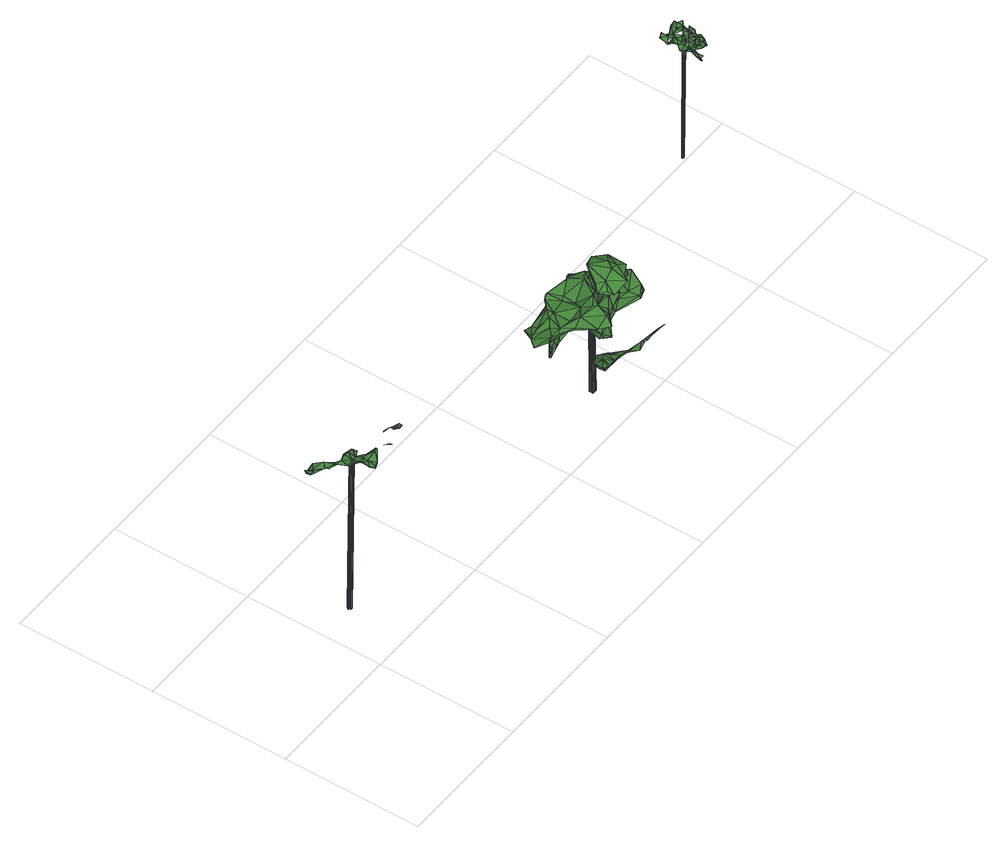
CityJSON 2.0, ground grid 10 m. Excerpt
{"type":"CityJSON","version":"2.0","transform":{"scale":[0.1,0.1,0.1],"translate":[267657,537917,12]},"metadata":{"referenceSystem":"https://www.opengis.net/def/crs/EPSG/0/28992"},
"CityObjects":{
"tree1":{"type":"SolitaryVegetationObject","attributes":{"gtid":271,"crown_width_m":3.63,"crown_median_z":25.6,"crown_r50_m":0.18,"crown_porosity":0.936,"trunk_H_m":12.5,"trunk_DBH_m":0.242,"trunk_radius_m":0.121,"trunk_base_height_m":13.1,"original_gtid":"302"},"geometry":[{"type":"MultiSurface","lod":"3","boundaries":[[[0,1,2]],[[0,2,3]],[[4,5,3]],[[6,5,4]],[[7,8,9]],[[10,11,12]],[[3,13,4]],[[14,15,16]],[[12,17,10]],[[18,0,3]],[[19,20,21]],[[22,23,24]],[[25,26,27]],[[28,29,30]],[[28,31,29]],[[25,19,32]],[[25,32,26]],[[33,32,34]],[[26,32,33]],[[35,36,37]],[[35,37,28]],[[18,2,0]],[[38,19,39]],[[20,39,19]],[[20,19,38]],[[5,13,18]],[[36,24,8]],[[40,41,42]],[[43,0,44]],[[42,45,40]],[[27,35,30]],[[17,27,26]],[[17,26,10]],[[27,46,38]],[[11,17,47]],[[48,49,42]],[[15,2,1]],[[49,45,42]],[[7,22,8]],[[41,50,51]],[[41,40,50]],[[52,9,36]],[[8,36,9]],[[43,53,54]],[[43,44,53]],[[0,2,16]],[[23,37,8]],[[5,4,13]],[[24,8,22]],[[47,55,56]],[[48,42,41]],[[29,46,30]],[[38,34,21]],[[45,57,40]],[[51,58,59]],[[47,33,37]],[[47,37,55]],[[29,31,60]],[[17,26,33]],[[56,55,61]],[[22,61,55]],[[7,61,22]],[[47,12,11]],[[44,0,53]],[[43,1,0]],[[49,48,62]],[[3,2,13]],[[63,64,65]],[[19,21,32]],[[54,9,66]],[[33,34,31]],[[7,66,61]],[[12,9,52]],[[47,9,12]],[[18,3,5]],[[40,57,50]],[[38,39,27]],[[20,19,25]],[[38,21,20]],[[27,17,35]],[[36,35,17]],[[36,17,12]],[[36,12,52]],[[54,67,43]],[[47,56,66]],[[43,67,1]],[[61,66,56]],[[16,2,14]],[[30,46,27]],[[34,38,29]],[[22,55,23]],[[38,46,29]],[[50,57,41]],[[15,0,16]],[[14,13,2]],[[14,2,15]],[[57,42,41]],[[60,31,34]],[[32,21,34]],[[28,30,35]],[[48,41,62]],[[37,23,55]],[[15,1,0]],[[53,0,1]],[[67,53,1]],[[62,42,49]],[[45,42,57]],[[33,31,37]],[[37,31,28]],[[36,8,37]],[[67,54,66]],[[47,66,9]],[[9,66,7]],[[67,66,53]],[[54,53,66]],[[25,27,39]],[[25,39,20]],[[23,8,24]],[[34,29,60]],[[33,47,17]],[[17,11,10]],[[13,2,18]],[[41,42,62]],[[68,69,70]],[[68,70,71]],[[69,72,73]],[[69,73,70]],[[73,72,74]],[[73,74,70]],[[70,74,75]],[[70,75,71]],[[74,72,76]],[[74,76,75]],[[75,76,77]],[[75,77,71]],[[77,76,78]],[[77,78,71]],[[76,72,79]],[[76,79,78]],[[79,72,80]],[[79,80,78]],[[80,72,81]],[[80,81,78]],[[78,81,82]],[[78,82,71]],[[82,81,83]],[[82,83,71]],[[81,72,84]],[[81,84,83]],[[84,72,85]],[[84,85,83]],[[83,85,86]],[[83,86,71]],[[85,72,87]],[[85,87,86]],[[86,87,88]],[[86,88,71]],[[87,72,88]],[[88,72,68]],[[88,68,71]],[[72,89,68]],[[89,72,69]],[[89,69,68]]]}]},
"tree2":{"type":"SolitaryVegetationObject","attributes":{"gtid":323,"crown_width_m":6.66,"crown_median_z":20.54,"crown_r50_m":0.343,"crown_porosity":0.907,"trunk_H_m":7.04,"trunk_DBH_m":0.315,"trunk_radius_m":0.158,"trunk_base_height_m":13.5,"original_gtid":"363"},"geometry":[{"type":"MultiSurface","lod":"3","boundaries":[[[90,91,92]],[[93,92,91]],[[94,95,96]],[[97,98,99]],[[100,101,102]],[[103,104,105]],[[106,107,108]],[[109,101,110]],[[111,112,113]],[[114,115,116]],[[117,107,118]],[[111,113,119]],[[120,121,122]],[[123,124,125]],[[126,127,128]],[[129,99,98]],[[130,131,132]],[[133,134,126]],[[95,94,135]],[[119,136,111]],[[137,138,139]],[[119,140,136]],[[105,141,142]],[[143,144,145]],[[146,147,148]],[[108,112,111]],[[149,104,150]],[[123,151,124]],[[152,153,154]],[[155,156,157]],[[122,158,159]],[[160,161,162]],[[163,149,150]],[[164,165,166]],[[117,167,168]],[[167,112,168]],[[122,169,120]],[[140,106,111]],[[108,111,106]],[[130,170,131]],[[171,172,173]],[[116,174,175]],[[176,133,177]],[[176,177,178]],[[156,149,157]],[[179,180,181]],[[182,183,184]],[[185,186,187]],[[188,130,137]],[[109,189,101]],[[106,161,107]],[[118,107,161]],[[121,158,122]],[[190,133,191]],[[192,115,193]],[[194,181,165]],[[117,168,107]],[[132,131,188]],[[114,193,115]],[[143,151,123]],[[111,136,140]],[[157,149,195]],[[196,184,153]],[[197,198,199]],[[200,90,201]],[[202,177,203]],[[108,168,112]],[[157,143,155]],[[132,204,205]],[[206,207,208]],[[189,209,210]],[[139,204,137]],[[211,155,212]],[[107,168,108]],[[104,213,150]],[[93,214,215]],[[216,212,217]],[[216,211,212]],[[147,146,218]],[[217,145,219]],[[220,221,222]],[[185,206,208]],[[98,210,209]],[[131,223,170]],[[100,110,101]],[[224,104,225]],[[216,198,197]],[[113,112,220]],[[112,226,220]],[[176,227,191]],[[115,228,116]],[[187,114,229]],[[180,166,165]],[[127,230,171]],[[231,232,233]],[[167,226,112]],[[234,94,218]],[[234,218,159]],[[212,155,145]],[[212,145,217]],[[217,198,216]],[[235,236,237]],[[174,116,228]],[[121,120,238]],[[239,176,202]],[[227,176,239]],[[240,241,242]],[[243,176,178]],[[153,152,117]],[[197,154,216]],[[244,245,144]],[[175,246,181]],[[175,181,194]],[[232,171,230]],[[208,207,194]],[[247,201,248]],[[90,92,249]],[[226,236,250]],[[158,234,159]],[[180,251,114]],[[235,172,252]],[[187,206,185]],[[229,206,187]],[[127,233,230]],[[224,253,254]],[[224,254,104]],[[208,194,164]],[[178,102,255]],[[100,102,178]],[[243,256,257]],[[131,170,188]],[[101,189,210]],[[243,202,176]],[[177,243,257]],[[163,195,149]],[[141,258,142]],[[123,144,143]],[[259,109,110]],[[190,191,260]],[[261,260,191]],[[154,262,216]],[[169,122,263]],[[169,263,264]],[[217,219,199]],[[198,217,199]],[[99,125,265]],[[90,249,201]],[[202,243,177]],[[178,255,256]],[[264,200,247]],[[137,205,138]],[[205,137,132]],[[163,202,203]],[[222,266,220]],[[220,266,113]],[[220,226,250]],[[160,182,161]],[[267,140,119]],[[125,133,178]],[[178,256,243]],[[175,194,207]],[[114,166,180]],[[187,166,114]],[[97,265,268]],[[269,270,271]],[[261,191,227]],[[116,229,114]],[[175,229,116]],[[165,181,180]],[[242,272,240]],[[154,236,152]],[[145,155,143]],[[264,273,274]],[[265,125,257]],[[275,276,277]],[[119,278,267]],[[192,179,115]],[[279,96,128]],[[171,279,128]],[[237,280,281]],[[228,115,179]],[[228,179,174]],[[177,125,203]],[[177,133,125]],[[209,110,129]],[[209,259,110]],[[264,248,169]],[[178,133,282]],[[135,158,283]],[[284,106,140]],[[138,205,186]],[[181,246,179]],[[174,246,175]],[[179,246,174]],[[188,170,130]],[[244,123,125]],[[285,284,267]],[[215,277,286]],[[134,287,127]],[[257,255,288]],[[238,120,248]],[[167,152,226]],[[219,93,215]],[[289,146,148]],[[171,128,127]],[[147,221,148]],[[285,162,290]],[[101,268,102]],[[97,268,101]],[[132,137,130]],[[215,199,219]],[[291,183,182]],[[258,292,142]],[[117,152,167]],[[227,239,293]],[[179,294,180]],[[192,294,179]],[[102,288,255]],[[133,126,282]],[[257,288,268]],[[150,295,163]],[[216,141,156]],[[162,106,284]],[[290,284,285]],[[220,250,221]],[[190,296,231]],[[231,134,190]],[[101,210,97]],[[147,285,278]],[[255,257,256]],[[295,150,239]],[[295,239,202]],[[236,291,182]],[[236,182,160]],[[105,156,141]],[[233,287,231]],[[155,211,156]],[[297,142,292]],[[125,178,257]],[[219,245,93]],[[200,214,90]],[[275,214,200]],[[277,214,275]],[[249,238,201]],[[156,211,216]],[[230,233,232]],[[190,134,133]],[[121,238,249]],[[125,124,203]],[[197,199,269]],[[286,269,199]],[[263,159,273]],[[215,286,199]],[[166,139,138]],[[129,100,282]],[[110,100,129]],[[282,99,129]],[[126,99,282]],[[275,273,276]],[[252,296,298]],[[166,187,139]],[[188,137,132]],[[204,132,137]],[[200,201,247]],[[291,236,299]],[[282,100,178]],[[153,117,196]],[[297,292,300]],[[259,189,109]],[[209,189,259]],[[194,165,164]],[[142,225,104]],[[103,142,104]],[[265,97,99]],[[126,128,99]],[[134,127,126]],[[208,186,185]],[[253,301,241]],[[242,241,301]],[[237,236,147]],[[147,236,160]],[[280,237,147]],[[177,257,178]],[[300,184,183]],[[163,203,195]],[[124,195,203]],[[205,204,186]],[[139,186,204]],[[139,187,186]],[[103,105,142]],[[271,270,289]],[[302,173,172]],[[299,303,297]],[[299,297,291]],[[147,278,304]],[[154,305,236]],[[152,236,226]],[[96,95,306]],[[249,92,306]],[[238,248,201]],[[91,90,214]],[[215,214,277]],[[91,214,93]],[[118,182,117]],[[196,117,182]],[[265,257,268]],[[231,287,134]],[[127,287,233]],[[290,162,284]],[[278,285,267]],[[160,285,147]],[[162,285,160]],[[142,297,303]],[[253,241,307]],[[113,266,119]],[[119,266,222]],[[281,308,94]],[[280,308,281]],[[218,94,308]],[[218,308,147]],[[293,150,261]],[[147,308,280]],[[267,284,140]],[[286,270,269]],[[162,161,106]],[[96,279,173]],[[297,300,183]],[[272,301,309]],[[272,242,301]],[[229,207,206]],[[175,207,229]],[[301,253,310]],[[224,310,253]],[[311,307,240]],[[143,157,195]],[[232,287,171]],[[302,94,173]],[[96,173,94]],[[245,219,144]],[[124,151,195]],[[303,235,252]],[[119,304,278]],[[216,258,141]],[[291,297,183]],[[156,105,149]],[[197,305,154]],[[154,184,262]],[[154,153,184]],[[262,184,258]],[[216,262,258]],[[92,93,306]],[[312,306,93]],[[96,306,312]],[[237,172,235]],[[119,222,304]],[[169,248,120]],[[293,261,227]],[[121,283,158]],[[261,313,260]],[[249,283,121]],[[135,234,158]],[[135,94,234]],[[176,191,133]],[[260,313,314]],[[314,190,260]],[[307,241,240]],[[105,104,149]],[[240,296,311]],[[309,142,303]],[[309,310,142]],[[213,253,307]],[[311,296,314]],[[314,296,190]],[[311,314,315]],[[272,296,240]],[[303,252,298]],[[95,135,283]],[[261,315,313]],[[261,150,315]],[[213,315,150]],[[313,315,314]],[[253,213,254]],[[311,315,307]],[[307,315,213]],[[303,298,309]],[[171,173,279]],[[272,298,296]],[[272,309,298]],[[98,97,210]],[[129,98,209]],[[166,138,164]],[[294,251,180]],[[271,289,148]],[[271,148,197]],[[276,273,159]],[[249,306,283]],[[184,292,258]],[[300,292,184]],[[182,184,196]],[[275,274,273]],[[118,161,182]],[[244,125,245]],[[99,245,125]],[[93,245,99]],[[312,93,99]],[[269,271,197]],[[263,122,159]],[[247,248,264]],[[289,218,146]],[[145,144,219]],[[244,144,123]],[[281,302,237]],[[281,94,302]],[[302,172,237]],[[310,225,142]],[[95,283,306]],[[263,273,264]],[[289,270,276]],[[99,128,96]],[[312,99,96]],[[235,299,236]],[[303,299,235]],[[186,208,138]],[[164,138,208]],[[224,225,310]],[[197,148,305]],[[200,264,274]],[[305,148,236]],[[104,316,213]],[[254,213,316]],[[254,316,104]],[[293,239,150]],[[143,195,151]],[[163,295,202]],[[159,317,276]],[[276,317,289]],[[218,289,317]],[[159,218,317]],[[310,309,301]],[[172,171,287]],[[172,287,252]],[[252,287,296]],[[296,287,231]],[[232,231,287]],[[222,221,304]],[[304,221,147]],[[250,236,221]],[[148,221,236]],[[200,274,275]],[[277,276,270]],[[277,270,286]],[[268,288,102]],[[193,114,251]],[[294,192,251]],[[193,251,192]],[[318,319,320]],[[318,320,321]],[[320,319,322]],[[320,322,321]],[[319,323,324]],[[319,324,322]],[[324,323,325]],[[324,325,322]],[[322,325,326]],[[322,326,321]],[[326,325,327]],[[326,327,321]],[[325,323,328]],[[325,328,327]],[[327,328,329]],[[327,329,321]],[[328,323,330]],[[328,330,329]],[[329,330,331]],[[329,331,321]],[[330,323,332]],[[330,332,331]],[[332,323,333]],[[332,333,331]],[[331,333,334]],[[331,334,321]],[[334,333,335]],[[334,335,321]],[[335,333,336]],[[335,336,321]],[[333,323,337]],[[333,337,336]],[[337,323,338]],[[337,338,336]],[[336,338,339]],[[336,339,321]],[[338,323,340]],[[338,340,339]],[[339,340,341]],[[339,341,321]],[[340,323,342]],[[340,342,341]],[[342,323,343]],[[342,343,341]],[[341,343,344]],[[341,344,321]],[[344,343,318]],[[344,318,321]],[[343,323,319]],[[343,319,318]]]}]},
"tree3":{"type":"SolitaryVegetationObject","attributes":{"gtid":363,"crown_width_m":2.78,"crown_median_z":23.02,"crown_r50_m":0.147,"crown_porosity":0.97,"trunk_H_m":10.14,"trunk_DBH_m":0.156,"trunk_radius_m":0.078,"trunk_base_height_m":12.88,"original_gtid":"404"},"geometry":[{"type":"MultiSurface","lod":"3","boundaries":[[[345,346,347]],[[348,347,346]],[[349,350,351]],[[352,348,353]],[[354,355,356]],[[357,347,358]],[[359,358,347]],[[360,361,362]],[[363,364,365]],[[366,367,353]],[[368,369,370]],[[371,372,373]],[[374,373,372]],[[375,376,374]],[[377,378,354]],[[379,378,377]],[[352,380,366]],[[381,382,383]],[[366,357,358]],[[384,385,386]],[[371,387,388]],[[361,348,349]],[[355,389,390]],[[353,348,346]],[[369,346,348]],[[383,382,363]],[[391,363,382]],[[362,361,349]],[[363,392,382]],[[388,393,371]],[[384,394,395]],[[349,351,362]],[[396,388,387]],[[372,388,396]],[[368,397,369]],[[362,351,360]],[[398,399,400]],[[345,359,358]],[[347,359,345]],[[378,401,379]],[[346,382,402]],[[346,402,348]],[[367,352,353]],[[380,352,367]],[[365,403,379]],[[352,347,348]],[[390,389,404]],[[405,404,389]],[[369,402,346]],[[385,399,386]],[[378,406,354]],[[407,354,406]],[[408,386,398]],[[391,397,392]],[[386,408,384]],[[392,397,402]],[[409,378,356]],[[403,410,400]],[[411,400,399]],[[410,374,376]],[[356,412,395]],[[384,395,412]],[[356,395,355]],[[375,374,373]],[[399,398,386]],[[413,365,383]],[[363,383,365]],[[414,381,345]],[[354,378,412]],[[401,378,409]],[[405,407,415]],[[365,364,376]],[[377,413,414]],[[409,394,401]],[[395,394,409]],[[416,415,404]],[[354,356,378]],[[365,413,379]],[[363,391,392]],[[385,412,399]],[[369,348,349]],[[366,358,417]],[[382,414,413]],[[412,411,399]],[[385,384,412]],[[382,413,383]],[[378,377,406]],[[353,346,357]],[[359,345,404]],[[390,404,345]],[[390,345,381]],[[369,350,402]],[[397,350,369]],[[350,348,402]],[[350,349,348]],[[367,366,380]],[[376,410,403]],[[411,401,400]],[[387,371,373]],[[400,398,410]],[[355,390,406]],[[418,364,365]],[[355,406,356]],[[418,379,401]],[[365,379,418]],[[372,410,374]],[[353,357,366]],[[352,366,347]],[[358,347,366]],[[373,374,387]],[[410,387,374]],[[387,372,396]],[[402,382,392]],[[402,391,382]],[[408,385,384]],[[354,356,406]],[[371,419,388]],[[403,401,379]],[[398,399,385]],[[411,385,399]],[[411,399,398]],[[376,403,365]],[[354,412,356]],[[376,364,375]],[[419,371,393]],[[377,354,406]],[[377,406,390]],[[368,370,350]],[[358,359,404]],[[413,377,379]],[[400,410,418]],[[400,418,401]],[[418,410,375]],[[418,375,364]],[[410,376,375]],[[371,388,372]],[[400,411,398]],[[407,355,354]],[[416,404,405]],[[388,419,393]],[[402,397,391]],[[350,370,351]],[[407,406,415]],[[377,415,406]],[[358,404,415]],[[407,405,389]],[[372,387,410]],[[347,357,346]],[[403,400,401]],[[412,378,411]],[[411,378,401]],[[409,356,395]],[[415,377,404]],[[381,377,390]],[[377,381,413]],[[346,414,382]],[[377,414,404]],[[404,345,358]],[[416,405,415]],[[345,404,414]],[[382,381,414]],[[383,413,381]],[[351,370,369]],[[349,351,369]],[[398,385,408]],[[411,401,394]],[[368,350,397]],[[407,389,355]],[[360,351,361]],[[361,351,349]],[[385,394,384]],[[385,411,394]],[[420,421,422]],[[420,422,423]],[[421,424,425]],[[421,425,422]],[[422,425,426]],[[422,426,423]],[[426,425,427]],[[426,427,423]],[[425,424,427]],[[427,424,428]],[[427,428,423]],[[428,424,429]],[[428,429,423]],[[424,430,429]],[[429,430,420]],[[429,420,423]],[[430,424,421]],[[430,421,420]]]}]}
},
"vertices":[
[20,56,131],[22,58,134],[16,62,130],[12,59,133],[9,63,134],[8,58,134],[6,60,136],[33,51,135],[39,49,134],[31,46,130],[31,38,138],[31,40,138],[30,41,137],[13,62,132],[15,65,129],[20,65,130],[18,63,129],[33,39,137],[12,58,132],[36,29,136],[34,28,136],[39,30,136],[40,50,135],[40,49,135],[43,48,132],[33,31,136],[32,35,138],[35,32,134],[42,40,134],[46,35,139],[41,36,134],[42,40,135],[36,35,137],[37,39,137],[44,35,139],[37,37,135],[34,44,130],[35,44,136],[39,30,135],[35,31,135],[58,27,156],[54,30,154],[54,26,157],[24,51,134],[22,54,130],[57,24,157],[40,33,135],[31,43,137],[51,26,157],[53,23,158],[58,30,152],[55,32,152],[32,45,129],[23,54,130],[25,50,134],[35,49,137],[33,50,136],[58,27,155],[53,35,148],[53,35,149],[46,36,139],[33,51,136],[52,26,157],[48,25,147],[45,29,147],[48,27,147],[29,50,134],[26,53,133],[34,44,136],[29,43,11],[34,45,136],[33,44,136],[28,42,11],[28,43,11],[28,44,11],[33,46,136],[27,44,11],[32,46,136],[32,45,136],[27,43,11],[26,43,11],[26,42,11],[31,44,136],[32,44,136],[27,42,11],[27,41,11],[32,43,136],[28,41,11],[33,43,136],[29,42,11],
[233,43,87],[244,42,96],[240,32,90],[254,42,90],[245,11,93],[242,24,89],[249,25,85],[249,43,73],[245,40,71],[253,35,76],[244,42,66],[240,44,66],[250,50,65],[296,28,85],[300,30,88],[285,33,85],[264,2,125],[266,12,132],[260,11,134],[233,39,62],[238,40,63],[252,10,130],[254,26,134],[248,15,128],[264,19,36],[259,17,44],[263,23,37],[272,23,129],[275,11,125],[245,11,124],[214,37,87],[221,31,89],[221,29,95],[278,38,88],[278,39,74],[265,40,75],[259,30,72],[258,19,69],[256,27,75],[242,38,68],[295,10,45],[298,8,46],[297,11,43],[268,39,71],[269,24,73],[235,22,94],[249,7,125],[293,13,41],[287,18,36],[287,17,36],[251,3,123],[281,34,90],[285,27,99],[276,52,89],[273,43,94],[271,52,94],[250,18,105],[252,16,105],[257,23,106],[288,44,84],[294,43,70],[283,40,86],[270,29,124],[275,29,122],[267,34,106],[274,54,92],[283,44,90],[284,47,87],[225,27,95],[229,28,97],[260,11,118],[265,6,124],[260,5,121],[282,44,69],[278,23,37],[273,22,41],[280,19,37],[265,30,129],[263,16,135],[218,42,88],[300,5,52],[256,16,77],[264,19,86],[253,22,83],[262,27,40],[266,31,40],[276,47,62],[275,47,66],[258,46,63],[262,19,48],[269,16,43],[271,26,41],[275,13,124],[284,18,110],[278,27,118],[280,23,34],[283,20,35],[279,20,34],[294,9,44],[236,39,66],[275,29,75],[278,41,67],[260,14,46],[259,15,45],[274,25,40],[285,45,85],[274,25,124],[264,35,107],[263,46,103],[261,46,103],[230,50,85],[226,46,83],[280,50,63],[277,45,70],[293,14,33],[293,15,33],[278,24,36],[275,25,39],[279,24,37],[238,37,68],[241,41,68],[274,47,96],[272,50,95],[297,25,71],[241,47,96],[246,51,99],[273,41,103],[268,51,97],[238,19,105],[259,45,93],[253,22,127],[254,17,124],[251,15,124],[304,3,53],[301,27,90],[300,27,90],[263,30,128],[279,44,63],[262,25,40],[269,23,37],[260,17,69],[273,22,74],[265,15,68],[265,15,67],[234,20,98],[272,24,100],[265,18,113],[260,14,97],[222,43,83],[288,46,61],[293,13,79],[298,14,82],[297,14,82],[275,50,62],[269,33,91],[259,41,90],[266,30,40],[226,53,83],[222,44,83],[230,36,88],[258,20,126],[262,14,45],[273,20,84],[299,18,82],[297,24,82],[253,53,63],[256,50,63],[256,50,64],[282,29,101],[233,38,62],[281,37,72],[288,40,63],[275,28,102],[228,35,94],[220,43,89],[252,44,71],[247,14,126],[250,7,122],[251,47,68],[252,42,98],[248,40,98],[252,33,97],[293,14,81],[233,39,97],[230,46,86],[237,44,98],[236,38,99],[242,49,99],[250,9,121],[253,23,82],[255,10,99],[251,5,94],[256,40,67],[233,26,92],[253,5,122],[256,9,118],[246,50,101],[268,20,72],[254,50,65],[248,26,101],[257,6,120],[281,14,109],[285,24,104],[289,42,60],[262,14,46],[285,45,65],[277,21,76],[284,24,104],[279,20,86],[276,20,102],[284,21,109],[299,17,84],[249,18,94],[280,20,90],[249,10,121],[260,24,107],[241,30,89],[295,20,75],[253,10,99],[288,19,86],[301,26,90],[294,20,75],[255,31,90],[293,40,75],[286,28,78],[296,25,71],[297,29,84],[241,29,93],[266,29,85],[264,28,15],[266,30,85],[264,29,85],[265,30,85],[262,28,15],[264,29,15],[263,29,15],[265,31,85],[264,31,85],[262,29,15],[263,31,85],[261,29,15],[263,30,85],[261,28,15],[261,27,15],[262,29,85],[263,29,85],[263,28,85],[261,26,15],[262,26,15],[264,28,85],[263,26,15],[265,28,85],[264,26,15],[264,27,15],[265,29,85],
[469,107,112],[464,111,111],[468,111,112],[464,114,109],[464,115,107],[459,113,108],[460,116,106],[468,115,112],[467,115,113],[470,99,110],[475,98,109],[472,97,111],[468,111,113],[472,109,113],[469,108,112],[461,119,106],[465,116,107],[461,119,105],[459,104,110],[456,100,109],[461,100,110],[471,113,114],[471,115,114],[456,115,112],[461,113,110],[460,117,112],[456,89,112],[459,89,111],[458,93,111],[459,93,111],[457,96,110],[460,96,110],[468,102,110],[468,98,109],[465,100,110],[471,115,113],[466,105,111],[463,107,110],[462,103,110],[470,91,111],[469,92,111],[468,89,111],[459,89,109],[458,86,109],[474,102,108],[471,102,111],[458,107,111],[458,107,110],[457,85,109],[469,94,110],[472,93,110],[461,86,109],[457,110,108],[465,90,110],[466,92,111],[463,93,110],[466,96,109],[462,109,111],[461,97,110],[472,105,111],[477,104,108],[471,100,110],[474,101,108],[468,88,111],[470,95,110],[461,93,110],[465,93,110],[469,95,110],[464,102,109],[467,105,111],[473,105,108],[477,108,109],[473,110,116],[460,97,110],[457,84,109],[466,103,110],[463,103,9],[465,104,110],[465,103,110],[462,102,9],[462,103,9],[464,104,110],[464,103,110],[464,102,110],[465,102,110],[463,102,9]
]}
